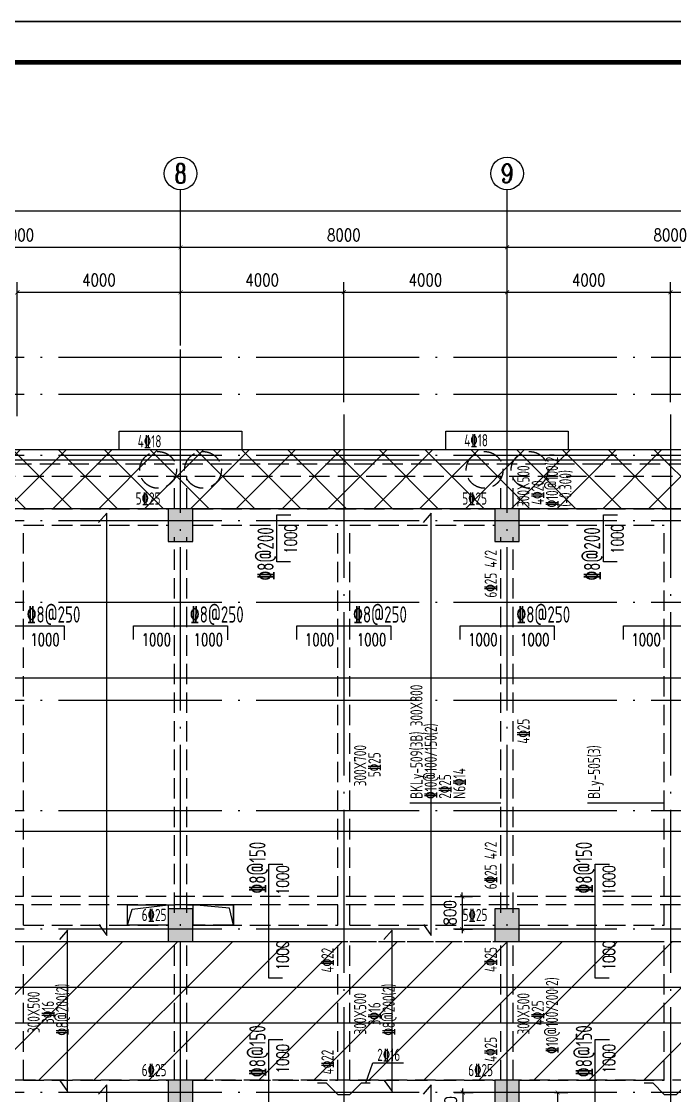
# Model space of a CAD drawing. Header units: millimetres. Extents: x 2998490 to 15040601, y 444546 to 7822218.
# Drawn here: x 14393708 to 14409708, y 7543556 to 7569864 of the extents above; entities that cross this region are included whole.
import ezdxf
from ezdxf.enums import TextEntityAlignment as Align

# ---------------------------------------------------------------- set-up
doc = ezdxf.new("R2010")
doc.units = ezdxf.units.MM
doc.header["$LTSCALE"] = 2000
doc.linetypes.add('DASH', pattern=[0.35, 0.25, -0.1])
doc.linetypes.add('DOTE', pattern=[2.42, 2, -0.2, 0.02, -0.2])
for name, color, linetype in [('3-AXIS', 3, 'Continuous'), ('3-AXIS_TEXT', 7, 'Continuous'), ('3-ban', 84, 'Continuous'), ('3-ban-hatch', 9, 'Continuous'), ('3-ban-rein', 1, 'Continuous'), ('3-ban-TEXT', 7, 'Continuous'), ('3-COLUMN-UP', 2, 'Continuous'), ('3-dcl', 3, 'Continuous'), ('3-dote', 43, 'DOTE'), ('3-HATCH', 8, 'Continuous'), ('3-liang-rein-X', 54, 'Continuous'), ('3-liang-rein-Y', 130, 'Continuous'), ('3-liang-R截面-Y', 70, 'Continuous'), ('3-liang-s-1', 44, 'Continuous'), ('3-liang-xu', 120, 'DASH'), ('3-装饰线脚', 7, 'Continuous'), ('AXIS', 3, 'Continuous'), ('AXIS_TEXT', 7, 'Continuous'), ('图框', 7, 'Continuous')]:
    doc.layers.add(name, color=color, linetype=linetype)
doc.layers.add('3-零部件', color=73, linetype='Continuous', lineweight=5)
doc.styles.add('_TCH_AXIS', font='COMPLEX', dxfattribs={"bigfont": 'GBCBIG'})
doc.styles.add('COMPLEX', font='COMPLEX')
doc.styles.add('DIM_FONT', font='SIMPLEX', dxfattribs={"width": 0.8, "bigfont": 'HZTXT'})
doc.styles.add('TJ1', font='tj-romans1.shx', dxfattribs={"width": 0.8, "bigfont": 'tj-hztxt1.shx'})
doc.styles.add('TSSD_Rein', font='Tssdeng.shx', dxfattribs={"width": 0.7, "bigfont": 'hztxt.shx'})
doc.dimstyles.new('DIMN100', dxfattribs={"dimtxt": 300, "dimasz": 100, "dimexe": 250, "dimexo": 300, "dimgap": 150, "dimtad": 1, "dimdec": 0, "dimzin": 0, "dimdsep": 46, "dimtxsty": 'DIM_FONT', "dimblk": 'ARCHTICK', "dimcen": 0.09, "dimclrt": 7, "dimazin": 2, "dimtfac": 1, "dimtdec": 0, "dimtix": 1, "dimtmove": 2, "dimatfit": 3, "dimldrblk": 'ARCHTICK', "dimfxl": 0, "dimtolj": 1, "dimtzin": 0, "dimarcsym": 0})

# ---------------------------------------------------------------- blocks, each defined once
blk = doc.blocks.new('TJAD_TK_A0')
at = {"layer": '图框'}
for p, q in [((2162, 399.3), (973, 399.3)), ((973, -441.7), (2162, -441.7))]:
    blk.add_line(p, q, dxfattribs=at)
at = {"layer": '图框', "const_width": 1.2}
blk.add_lwpolyline([(2152, -431.7), (2152, 389.3), (998, 389.3), (998, -431.7)], close=True, dxfattribs=at)
blk = doc.blocks.new('_ArchTick')
at = {"color": 0, "linetype": 'ByBlock', "const_width": 0.15}
blk.add_lwpolyline([(-0.5, -0.5), (0.5, 0.5)], dxfattribs=at)
blk = doc.blocks.new('*D133')
at = {"layer": 'AXIS', "color": 0, "lineweight": -2}
for p, q in [((14389606, 7563289), (14389606, 7564582)), ((14397606, 7563289), (14397606, 7564582)), ((14389606, 7564332), (14397606, 7564332))]:
    blk.add_line(p, q, dxfattribs=at)
at = {"layer": 'Defpoints', "color": 0}
for p in [(14397606, 7564332), (14389606, 7562989), (14397606, 7562989)]:
    blk.add_point(p, dxfattribs=at)
at = {"layer": 'AXIS', "color": 0, "lineweight": -2, "xscale": 100, "yscale": 100, "zscale": 100, "rotation": 180}
blk.add_blockref('_ArchTick', (14389606, 7564332), dxfattribs=at)
at = {"layer": 'AXIS', "color": 0, "lineweight": -2, "xscale": 100, "yscale": 100, "zscale": 100}
blk.add_blockref('_ArchTick', (14397606, 7564332), dxfattribs=at)
at = {"layer": 'AXIS', "color": 7, "insert": (14393606, 7564632), "char_height": 300, "attachment_point": 5, "style": 'DIM_FONT'}
blk.add_mtext('\\A1;8000', dxfattribs=at)
blk = doc.blocks.new('*D134')
at = {"layer": 'AXIS', "color": 0, "lineweight": -2}
for p, q in [((14397606, 7563289), (14397606, 7564582)), ((14405606, 7563289), (14405606, 7564582)), ((14397606, 7564332), (14405606, 7564332))]:
    blk.add_line(p, q, dxfattribs=at)
at = {"layer": 'Defpoints', "color": 0}
for p in [(14405606, 7564332), (14397606, 7562989), (14405606, 7562989)]:
    blk.add_point(p, dxfattribs=at)
at = {"layer": 'AXIS', "color": 0, "lineweight": -2, "xscale": 100, "yscale": 100, "zscale": 100, "rotation": 180}
blk.add_blockref('_ArchTick', (14397606, 7564332), dxfattribs=at)
at = {"layer": 'AXIS', "color": 0, "lineweight": -2, "xscale": 100, "yscale": 100, "zscale": 100}
blk.add_blockref('_ArchTick', (14405606, 7564332), dxfattribs=at)
at = {"layer": 'AXIS', "color": 7, "insert": (14401606, 7564632), "char_height": 300, "attachment_point": 5, "style": 'DIM_FONT'}
blk.add_mtext('\\A1;8000', dxfattribs=at)
blk = doc.blocks.new('*D135')
at = {"layer": 'AXIS', "color": 0, "lineweight": -2}
for p, q in [((14405606, 7563289), (14405606, 7564582)), ((14413606, 7563289), (14413606, 7564582)), ((14405606, 7564332), (14413606, 7564332))]:
    blk.add_line(p, q, dxfattribs=at)
at = {"layer": 'Defpoints', "color": 0}
for p in [(14413606, 7564332), (14405606, 7562989), (14413606, 7562989)]:
    blk.add_point(p, dxfattribs=at)
at = {"layer": 'AXIS', "color": 0, "lineweight": -2, "xscale": 100, "yscale": 100, "zscale": 100, "rotation": 180}
blk.add_blockref('_ArchTick', (14405606, 7564332), dxfattribs=at)
at = {"layer": 'AXIS', "color": 0, "lineweight": -2, "xscale": 100, "yscale": 100, "zscale": 100}
blk.add_blockref('_ArchTick', (14413606, 7564332), dxfattribs=at)
at = {"layer": 'AXIS', "color": 7, "insert": (14409606, 7564632), "char_height": 300, "attachment_point": 5, "style": 'DIM_FONT'}
blk.add_mtext('\\A1;8000', dxfattribs=at)
blk = doc.blocks.new('*D141')
at = {"layer": 'AXIS', "color": 0, "lineweight": -2}
for p, q in [((14375606, 7563289), (14375606, 7565472)), ((14451856, 7563289), (14451856, 7565472)), ((14375606, 7565222), (14451856, 7565222))]:
    blk.add_line(p, q, dxfattribs=at)
at = {"layer": 'Defpoints', "color": 0}
for p in [(14451856, 7565222), (14375606, 7562989), (14451856, 7562989)]:
    blk.add_point(p, dxfattribs=at)
at = {"layer": 'AXIS', "color": 0, "lineweight": -2, "xscale": 100, "yscale": 100, "zscale": 100, "rotation": 180}
blk.add_blockref('_ArchTick', (14375606, 7565222), dxfattribs=at)
at = {"layer": 'AXIS', "color": 0, "lineweight": -2, "xscale": 100, "yscale": 100, "zscale": 100}
blk.add_blockref('_ArchTick', (14451856, 7565222), dxfattribs=at)
at = {"layer": 'AXIS', "color": 7, "insert": (14417563, 7565522), "char_height": 300, "attachment_point": 5, "style": 'DIM_FONT'}
blk.add_mtext('\\A1;76250', dxfattribs=at)
blk = doc.blocks.new('_AXISO')
blk.add_circle((0, 0), 0.5)
at = {"layer": '3-AXIS_TEXT', "style": 'COMPLEX', "width": 1.041667}
blk.add_attdef('A', text='', height=0.56, dxfattribs=at).set_placement((-0.25, -0.28), (0.25, -0.28), align=Align.FIT)
blk = doc.blocks.new('*D1301')
at = {"layer": '3-零部件', "color": 0, "lineweight": -2}
for p, q in [((14393606, 7560200), (14393606, 7563481)), ((14397606, 7561930), (14397606, 7563481)), ((14393606, 7563231), (14397606, 7563231))]:
    blk.add_line(p, q, dxfattribs=at)
at = {"layer": 'Defpoints', "color": 0}
for p in [(14397606, 7563231), (14397606, 7561630), (14393606, 7559900)]:
    blk.add_point(p, dxfattribs=at)
at = {"layer": '3-零部件', "color": 0, "lineweight": -2, "xscale": 100, "yscale": 100, "zscale": 100, "rotation": 180}
blk.add_blockref('_ArchTick', (14393606, 7563231), dxfattribs=at)
at = {"layer": '3-零部件', "color": 0, "lineweight": -2, "xscale": 100, "yscale": 100, "zscale": 100}
blk.add_blockref('_ArchTick', (14397606, 7563231), dxfattribs=at)
at = {"layer": '3-零部件', "color": 7, "insert": (14395606, 7563531), "char_height": 300, "attachment_point": 5, "style": 'DIM_FONT'}
blk.add_mtext('\\A1;4000', dxfattribs=at)
blk = doc.blocks.new('*D1302')
at = {"layer": '3-零部件', "color": 0, "lineweight": -2}
for p, q in [((14397606, 7561930), (14397606, 7563481)), ((14401606, 7560537), (14401606, 7563481)), ((14397606, 7563231), (14401606, 7563231))]:
    blk.add_line(p, q, dxfattribs=at)
at = {"layer": 'Defpoints', "color": 0}
for p in [(14401606, 7563231), (14397606, 7561630), (14401606, 7560237)]:
    blk.add_point(p, dxfattribs=at)
at = {"layer": '3-零部件', "color": 0, "lineweight": -2, "xscale": 100, "yscale": 100, "zscale": 100, "rotation": 180}
blk.add_blockref('_ArchTick', (14397606, 7563231), dxfattribs=at)
at = {"layer": '3-零部件', "color": 0, "lineweight": -2, "xscale": 100, "yscale": 100, "zscale": 100}
blk.add_blockref('_ArchTick', (14401606, 7563231), dxfattribs=at)
at = {"layer": '3-零部件', "color": 7, "insert": (14399606, 7563531), "char_height": 300, "attachment_point": 5, "style": 'DIM_FONT'}
blk.add_mtext('\\A1;4000', dxfattribs=at)
blk = doc.blocks.new('*D1303')
at = {"layer": '3-零部件', "color": 0, "lineweight": -2}
for p, q in [((14401606, 7560537), (14401606, 7563481)), ((14405606, 7561030), (14405606, 7563481)), ((14401606, 7563231), (14405606, 7563231))]:
    blk.add_line(p, q, dxfattribs=at)
at = {"layer": 'Defpoints', "color": 0}
for p in [(14405606, 7563231), (14405606, 7560730), (14401606, 7560237)]:
    blk.add_point(p, dxfattribs=at)
at = {"layer": '3-零部件', "color": 0, "lineweight": -2, "xscale": 100, "yscale": 100, "zscale": 100, "rotation": 180}
blk.add_blockref('_ArchTick', (14401606, 7563231), dxfattribs=at)
at = {"layer": '3-零部件', "color": 0, "lineweight": -2, "xscale": 100, "yscale": 100, "zscale": 100}
blk.add_blockref('_ArchTick', (14405606, 7563231), dxfattribs=at)
at = {"layer": '3-零部件', "color": 7, "insert": (14403606, 7563531), "char_height": 300, "attachment_point": 5, "style": 'DIM_FONT'}
blk.add_mtext('\\A1;4000', dxfattribs=at)
blk = doc.blocks.new('*D1304')
at = {"layer": '3-零部件', "color": 0, "lineweight": -2}
for p, q in [((14405606, 7561030), (14405606, 7563481)), ((14409606, 7560537), (14409606, 7563481)), ((14405606, 7563231), (14409606, 7563231))]:
    blk.add_line(p, q, dxfattribs=at)
at = {"layer": 'Defpoints', "color": 0}
for p in [(14409606, 7563231), (14405606, 7560730), (14409606, 7560237)]:
    blk.add_point(p, dxfattribs=at)
at = {"layer": '3-零部件', "color": 0, "lineweight": -2, "xscale": 100, "yscale": 100, "zscale": 100, "rotation": 180}
blk.add_blockref('_ArchTick', (14405606, 7563231), dxfattribs=at)
at = {"layer": '3-零部件', "color": 0, "lineweight": -2, "xscale": 100, "yscale": 100, "zscale": 100}
blk.add_blockref('_ArchTick', (14409606, 7563231), dxfattribs=at)
at = {"layer": '3-零部件', "color": 7, "insert": (14407606, 7563531), "char_height": 300, "attachment_point": 5, "style": 'DIM_FONT'}
blk.add_mtext('\\A1;4000', dxfattribs=at)
blk = doc.blocks.new('*D1305')
at = {"layer": '3-零部件', "color": 0, "lineweight": -2}
for p, q in [((14409606, 7560537), (14409606, 7563481)), ((14413606, 7561030), (14413606, 7563481)), ((14409606, 7563231), (14413606, 7563231))]:
    blk.add_line(p, q, dxfattribs=at)
at = {"layer": 'Defpoints', "color": 0}
for p in [(14413606, 7563231), (14413606, 7560730), (14409606, 7560237)]:
    blk.add_point(p, dxfattribs=at)
at = {"layer": '3-零部件', "color": 0, "lineweight": -2, "xscale": 100, "yscale": 100, "zscale": 100, "rotation": 180}
blk.add_blockref('_ArchTick', (14409606, 7563231), dxfattribs=at)
at = {"layer": '3-零部件', "color": 0, "lineweight": -2, "xscale": 100, "yscale": 100, "zscale": 100}
blk.add_blockref('_ArchTick', (14413606, 7563231), dxfattribs=at)
at = {"layer": '3-零部件', "color": 7, "insert": (14411606, 7563531), "char_height": 300, "attachment_point": 5, "style": 'DIM_FONT'}
blk.add_mtext('\\A1;4000', dxfattribs=at)
blk = doc.blocks.new('*D1757')
at = {"layer": '3-ban', "color": 0, "lineweight": -2}
for p, q in [((14404326, 7548430), (14404758, 7548430)), ((14404508, 7548430), (14404508, 7548530)), ((14404508, 7548430), (14404508, 7547630)), ((14404326, 7547630), (14404758, 7547630)), ((14404508, 7547630), (14404508, 7547530))]:
    blk.add_line(p, q, dxfattribs=at)
at = {"layer": 'Defpoints', "color": 0}
for p in [(14404026, 7548430), (14404026, 7547630), (14404508, 7547630)]:
    blk.add_point(p, dxfattribs=at)
at = {"layer": '3-ban', "color": 0, "lineweight": -2, "xscale": 100, "yscale": 100, "zscale": 100}
for p, rotation in [((14404508, 7548430), 270), ((14404508, 7547630), 90)]:
    blk.add_blockref('_ArchTick', p, dxfattribs=dict(at, rotation=rotation))
at = {"layer": '3-ban', "color": 7, "insert": (14404208, 7548030), "char_height": 300, "attachment_point": 5, "rotation": 90, "style": 'DIM_FONT'}
blk.add_mtext('\\A1;800', dxfattribs=at)
blk = doc.blocks.new('*D1758')
at = {"layer": '3-ban', "color": 0, "lineweight": -2}
for p, q in [((14404312, 7543630), (14404772, 7543630)), ((14404522, 7543630), (14404522, 7543730)), ((14404522, 7543630), (14404522, 7542830)), ((14404312, 7542830), (14404772, 7542830)), ((14404522, 7542830), (14404522, 7542730))]:
    blk.add_line(p, q, dxfattribs=at)
at = {"layer": 'Defpoints', "color": 0}
for p in [(14404012, 7543630), (14404012, 7542830), (14404522, 7542830)]:
    blk.add_point(p, dxfattribs=at)
at = {"layer": '3-ban', "color": 0, "lineweight": -2, "xscale": 100, "yscale": 100, "zscale": 100}
for p, rotation in [((14404522, 7543630), 270), ((14404522, 7542830), 90)]:
    blk.add_blockref('_ArchTick', p, dxfattribs=dict(at, rotation=rotation))
at = {"layer": '3-ban', "color": 7, "insert": (14404222, 7543230), "char_height": 300, "attachment_point": 5, "rotation": 90, "style": 'DIM_FONT'}
blk.add_mtext('\\A1;800', dxfattribs=at)
blk = doc.blocks.new('*D1759')
at = {"layer": '3-ban', "color": 0, "lineweight": -2}
for p, q in [((14406771, 7543630), (14407094, 7543630)), ((14406844, 7543630), (14406844, 7539730)), ((14406771, 7539730), (14407094, 7539730))]:
    blk.add_line(p, q, dxfattribs=at)
at = {"layer": 'Defpoints', "color": 0}
for p in [(14406471, 7543630), (14406471, 7539730), (14406844, 7539730)]:
    blk.add_point(p, dxfattribs=at)
at = {"layer": '3-ban', "color": 0, "lineweight": -2, "xscale": 100, "yscale": 100, "zscale": 100}
for p, rotation in [((14406844, 7543630), 90), ((14406844, 7539730), 270)]:
    blk.add_blockref('_ArchTick', p, dxfattribs=dict(at, rotation=rotation))
at = {"layer": '3-ban', "color": 7, "insert": (14406544, 7541680), "char_height": 300, "attachment_point": 5, "rotation": 90, "style": 'DIM_FONT'}
blk.add_mtext('\\A1;3900', dxfattribs=at)

msp = doc.modelspace()

# ---------------------------------------------------------------- hatches: boundary and pattern name
at = {"layer": '3-ban-hatch'}
h = msp.add_hatch(dxfattribs=at)
h.set_pattern_fill('ANSI31', color=8, scale=300, style=0)
h.set_pattern_definition([(45, (-3453.4, -127896.5), (-673.51921, 673.51921), [])])
h.paths.add_polyline_path([(14379305.5, 7543929.6), (14379305.5, 7550329.6), (14378716.6, 7550329.6), (14378211.8, 7550634.1), (14375608.4, 7553236.9), (14375379.3, 7553791), (14375379.3, 7557469.8), (14375609.6, 7558023.4), (14378211.6, 7560625.5), (14378765.7, 7560854.5), (14382445.1, 7560854.5), (14382999.1, 7560625.3), (14385600.8, 7558023.7), (14385830.5, 7557469.8), (14385830.5, 7555929.6), (14389305.5, 7555929.6), (14389305.5, 7550329.6), (14387305.5, 7550329.6), (14387305.5, 7547631.6), (14389305.5, 7547629.6), (14389305.5, 7547329.6), (14452155.5, 7547329.6), (14452155.5, 7543929.6)])
h = msp.add_hatch(dxfattribs=at)
h.set_pattern_fill('ANSI37', color=8, scale=250, style=0)
h.set_pattern_definition([(315, (237335.25, 15094838.24), (-561.266008, -561.266008), []), (225, (237335.25, 15094838.24), (-561.266008, 561.266008), [])])
h.paths.add_polyline_path([(14452155.6, 7557929.5), (14452155.6, 7556629.5), (14454955.6, 7556629.5), (14454955.6, 7559379.7), (14387505.6, 7559379.7), (14387505.6, 7555929.5), (14389305.6, 7555929.6), (14389305.6, 7557929.5)])
at = {"layer": '3-HATCH'}
for points in [[(14397305.5, 7557129.6), (14397905.5, 7557129.6), (14397905.5, 7557929.6), (14397305.5, 7557929.6)], [(14405305.5, 7557129.6), (14405905.5, 7557129.6), (14405905.5, 7557929.6), (14405305.5, 7557929.6)], [(14397305.5, 7547329.6), (14397905.5, 7547329.6), (14397905.5, 7548129.6), (14397305.5, 7548129.6)], [(14405305.5, 7547329.6), (14405905.5, 7547329.6), (14405905.5, 7548129.6), (14405305.5, 7548129.6)], [(14397305.5, 7543129.6), (14397905.5, 7543129.6), (14397905.5, 7543929.6), (14397305.5, 7543929.6)], [(14405305.5, 7543129.6), (14405905.5, 7543129.6), (14405905.5, 7543929.6), (14405305.5, 7543929.6)]]:
    msp.add_hatch(color=256, dxfattribs=at).paths.add_polyline_path(points)

# ---------------------------------------------------------------- linework, layer by layer
at = {"layer": '3-AXIS', "color": 15, "linetype": 'DOTE'}
for p, q in [((14397605.6, 7533629.5), (14397605.6, 7562909.7)), ((14405605.6, 7533629.5), (14405605.6, 7562909.7)), ((14451855.6, 7561629.5), (14370566.4, 7561629.5)), ((14451855.6, 7560729.5), (14370566.4, 7560729.5)), ((14451855.6, 7559229.5), (14370566.4, 7559229.5)), ((14451855.6, 7557629.5), (14370566.4, 7557629.5)), ((14451855.6, 7555629.5), (14370566.4, 7555629.5)), ((14451855.6, 7553229.5), (14370566.4, 7553229.5)), ((14451855.6, 7550529.5), (14370566.4, 7550529.5)), ((14451855.6, 7547629.5), (14370566.4, 7547629.5)), ((14451855.6, 7543629.5), (14370566.4, 7543629.5))]:
    msp.add_line(p, q, dxfattribs=at)
at = {"layer": '3-ban-rein'}
for points in [[(14395606.4, 7547745.7), (14395799.8, 7547472), (14395799.8, 7557819.8), (14395596.7, 7557590.5)], [(14400302.9, 7556629.6), (14399965, 7556629.6), (14399965, 7557779.6), (14400311, 7557779.6)], [(14403556.4, 7547745.7), (14403749.8, 7547472), (14403749.8, 7557819.8), (14403546.7, 7557590.5)], [(14408302.9, 7556629.6), (14407965, 7556629.6), (14407965, 7557779.6), (14408311, 7557779.6)], [(14392455.5, 7554723.8), (14392455.5, 7555061.8), (14394755.5, 7555061.8), (14394755.5, 7554715.8)], [(14396455.5, 7554723.8), (14396455.5, 7555061.8), (14398755.5, 7555061.8), (14398755.5, 7554715.8)], [(14400455.5, 7554723.8), (14400455.5, 7555061.8), (14402755.5, 7555061.8), (14402755.5, 7554715.8)], [(14404455.5, 7554723.8), (14404455.5, 7555061.8), (14406755.5, 7555061.8), (14406755.5, 7554715.8)], [(14408455.5, 7554723.8), (14408455.5, 7555061.8), (14410755.5, 7555061.8), (14410755.5, 7554715.8)], [(14389461.7, 7553448.4), (14389461.7, 7553786.3), (14452052.8, 7553786.3), (14452052.8, 7553440.3)], [(14389667.5, 7550221.4), (14389393.8, 7550027.9), (14452054.9, 7550027.9), (14451825.6, 7550231)], [(14400103, 7546429.6), (14399765.1, 7546429.6), (14399765.1, 7549227.1), (14400111.1, 7549227.1)], [(14408103, 7546429.6), (14407765.1, 7546429.6), (14407765.1, 7549227.1), (14408111.1, 7549227.1)], [(14394645.8, 7543925.3), (14394839.3, 7543651.7), (14394839.3, 7547609), (14394636.2, 7547379.6)], [(14402595.8, 7543925.3), (14402789.3, 7543651.7), (14402789.3, 7547609), (14402586.2, 7547379.6)], [(14379461.7, 7545868.8), (14379461.7, 7546206.8), (14452038.7, 7546206.8), (14452038.7, 7545860.7)], [(14379667.5, 7545527.1), (14379393.8, 7545333.6), (14452054.9, 7545333.6), (14451825.6, 7545536.7)], [(14400103, 7541929.6), (14399765.1, 7541929.6), (14399765.1, 7544929.6), (14400111.1, 7544929.6)], [(14408103, 7541929.6), (14407765.1, 7541929.6), (14407765.1, 7544929.6), (14408111.1, 7544929.6)], [(14395606.4, 7533745.7), (14395799.8, 7533472), (14395799.8, 7543819.8), (14395596.7, 7543590.5)], [(14403556.4, 7533745.7), (14403749.8, 7533472), (14403749.8, 7543819.8), (14403546.7, 7543590.5)]]:
    msp.add_lwpolyline(points, dxfattribs=at)
at = {"layer": '3-COLUMN-UP'}
for points in [[(14397305.5, 7557129.6), (14397905.5, 7557129.6), (14397905.5, 7557929.6), (14397305.5, 7557929.6)], [(14405305.5, 7557129.6), (14405905.5, 7557129.6), (14405905.5, 7557929.6), (14405305.5, 7557929.6)], [(14397305.5, 7547329.6), (14397905.5, 7547329.6), (14397905.5, 7548129.6), (14397305.5, 7548129.6)], [(14405305.5, 7547329.6), (14405905.5, 7547329.6), (14405905.5, 7548129.6), (14405305.5, 7548129.6)], [(14397305.5, 7543129.6), (14397905.5, 7543129.6), (14397905.5, 7543929.6), (14397305.5, 7543929.6)], [(14405305.5, 7543129.6), (14405905.5, 7543129.6), (14405905.5, 7543929.6), (14405305.5, 7543929.6)]]:
    msp.add_lwpolyline(points, close=True, dxfattribs=at)
at = {"layer": '3-dcl', "linetype": 'DASH'}
msp.add_lwpolyline([(14379305.5, 7543929.6), (14379305.5, 7550329.6), (14378716.6, 7550329.6), (14378211.8, 7550634.1), (14375608.4, 7553236.9), (14375379.3, 7553791), (14375379.3, 7557469.8), (14375609.6, 7558023.4), (14378211.6, 7560625.5), (14378765.7, 7560854.5), (14382445.1, 7560854.5), (14382999.1, 7560625.3), (14385600.8, 7558023.7), (14385830.5, 7557469.8), (14385830.5, 7555929.6), (14389305.5, 7555929.6), (14389305.5, 7550329.6), (14387305.5, 7550329.6), (14387305.5, 7547631.6), (14389305.5, 7547629.6), (14389305.5, 7547329.6), (14452155.5, 7547329.6), (14452155.5, 7543929.6), (14379305.5, 7543929.6)], dxfattribs=at)
at = {"layer": '3-dote'}
for p, q in [((14401605.6, 7560237.5), (14401605.6, 7532055.9)), ((14409605.6, 7560237.5), (14409605.6, 7532055.9))]:
    msp.add_line(p, q, dxfattribs=at)
at = {"layer": '3-liang-rein-X'}
for p, q in [((14402143.2, 7543865.4), (14402320.5, 7544357.3)), ((14402320.5, 7544357.3), (14403065.6, 7544357.3))]:
    msp.add_line(p, q, dxfattribs=at)
at = {"layer": '3-liang-rein-X', "color": 1}
for points in [[(14400963.5, 7543866.3), (14401173.4, 7543866.3), (14401456.2, 7543583.4), (14401756.2, 7543583.4), (14402038.2, 7543865.4), (14402248.1, 7543865.4)], [(14408963.5, 7543866.3), (14409173.4, 7543866.3), (14409456.2, 7543583.4), (14409756.2, 7543583.4), (14410038.2, 7543865.4), (14410248.1, 7543865.4)]]:
    msp.add_lwpolyline(points, dxfattribs=at)
at = {"layer": '3-liang-R截面-Y'}
for p, q in [((14403225.6, 7550721.7), (14405455.6, 7550721.7)), ((14407575.6, 7550721.7), (14409455.6, 7550721.7))]:
    msp.add_line(p, q, dxfattribs=at)
at = {"layer": '3-liang-s-1'}
for points in [[(14396105.2, 7559379.7), (14396105.2, 7559829.9), (14399105.9, 7559829.9), (14399105.9, 7559379.7)], [(14404105.2, 7559379.7), (14404105.2, 7559829.9), (14407105.9, 7559829.9), (14407105.9, 7559379.7)], [(14386306.8, 7556479.5), (14387505.6, 7556479.5), (14387505.6, 7559379.7), (14454955.6, 7559379.7), (14454955.6, 7556629.5), (14452155.6, 7556629.5)], [(14387755.6, 7555929.6), (14387755.6, 7555929.6), (14387755.6, 7559129.7), (14454705.6, 7559129.7), (14454705.6, 7556879.5), (14452155.6, 7556879.5)], [(14387755.6, 7535529.5), (14389305.5, 7535529.5), (14389305.5, 7533329.6), (14452155.5, 7533329.6), (14452155.5, 7557929.6), (14389305.5, 7557929.6), (14389305.5, 7555929.6), (14387755.6, 7555929.6)], [(14396305.5, 7547729.6), (14396418.2, 7548124.3), (14397305.5, 7548229.6)], [(14398905.5, 7547729.6), (14398808.7, 7548146.6), (14397905.6, 7548229.6)]]:
    msp.add_lwpolyline(points, dxfattribs=at)
for points in [[(14396305.6, 7548229.6), (14397305.5, 7548229.6), (14397305.5, 7547729.6), (14396305.6, 7547729.6)], [(14398905.6, 7548229.6), (14397905.6, 7548229.6), (14397905.6, 7547729.6), (14398905.6, 7547729.6)]]:
    msp.add_lwpolyline(points, close=True, dxfattribs=at)
at = {"layer": '3-liang-xu'}
for p, q in [((14387855.5, 7559029.7), (14454605.6, 7559029.7)), ((14388155.5, 7558729.7), (14454305.6, 7558729.7)), ((14397455.5, 7557929.6), (14397455.5, 7558729.7)), ((14397755.5, 7557929.6), (14397755.5, 7558729.7)), ((14405455.5, 7557929.6), (14405455.5, 7558729.7)), ((14405755.5, 7557929.6), (14405755.5, 7558729.7)), ((14388155.5, 7557929.6), (14397305.5, 7557929.6)), ((14397905.5, 7557929.6), (14405305.5, 7557929.6)), ((14405905.5, 7557929.6), (14413305.5, 7557929.6)), ((14393755.5, 7547729.6), (14393755.5, 7557529.6)), ((14393755.5, 7557529.6), (14397305.5, 7557529.6)), ((14397905.5, 7557529.6), (14401455.5, 7557529.6)), ((14401455.5, 7547729.6), (14401455.5, 7557529.6)), ((14401755.5, 7547729.6), (14401755.5, 7557529.6)), ((14401755.5, 7557529.6), (14405305.5, 7557529.6)), ((14405905.5, 7557529.6), (14409455.5, 7557529.6)), ((14409455.5, 7547729.6), (14409455.5, 7557529.6)), ((14397455.5, 7548029.6), (14397455.5, 7557229.6)), ((14397755.5, 7548029.6), (14397755.5, 7557229.6)), ((14405455.5, 7548029.6), (14405455.5, 7557229.6)), ((14405755.5, 7548029.6), (14405755.5, 7557229.6)), ((14451855.6, 7548429.6), (14389705.6, 7548429.6)), ((14451855.6, 7548229.6), (14389705.6, 7548229.6)), ((14396305.5, 7548229.6), (14397455.5, 7548229.6)), ((14396305.6, 7548229.6), (14397455.6, 7548229.6)), ((14398905.5, 7548229.6), (14397755.5, 7548229.6)), ((14397755.6, 7548229.6), (14398905.6, 7548229.6)), ((14398905.5, 7547729.6), (14398905.5, 7548229.6)), ((14398905.6, 7548229.6), (14398905.6, 7547729.6)), ((14393755.5, 7547729.6), (14397305.5, 7547729.6)), ((14398905.5, 7547729.6), (14397905.5, 7547729.6)), ((14397905.6, 7547729.6), (14401455.5, 7547729.6)), ((14398905.6, 7547729.6), (14397905.6, 7547729.6)), ((14401755.5, 7547729.6), (14405305.5, 7547729.6)), ((14405905.5, 7547729.6), (14409455.5, 7547729.6)), ((14393755.5, 7543929.6), (14393755.5, 7547329.6)), ((14393755.5, 7547329.6), (14397305.5, 7547329.6)), ((14397455.5, 7543929.6), (14397455.5, 7547329.6)), ((14397755.5, 7543929.6), (14397755.5, 7547329.6)), ((14397903.6, 7547329.6), (14401455.5, 7547329.6)), ((14401455.5, 7543929.6), (14401455.5, 7547329.6)), ((14401755.5, 7543929.6), (14401755.5, 7547329.6)), ((14401755.5, 7547329.6), (14405305.5, 7547329.6)), ((14405455.5, 7543929.6), (14405455.5, 7547329.6)), ((14405755.5, 7543929.6), (14405755.5, 7547329.6)), ((14405905.5, 7547329.6), (14409455.5, 7547329.6)), ((14409455.5, 7543929.6), (14409455.5, 7547329.6)), ((14393755.5, 7543929.6), (14397305.5, 7543929.6)), ((14397905.5, 7543929.6), (14401455.5, 7543929.6)), ((14401755.5, 7543929.6), (14405305.5, 7543929.6)), ((14405905.5, 7543929.6), (14409455.5, 7543929.6))]:
    msp.add_line(p, q, dxfattribs=at)
at = {"layer": '3-装饰线脚', "linetype": 'DASH'}
for centre in [(14397055.6, 7558879.6), (14398155.6, 7558879.6), (14405055.6, 7558879.6), (14406155.6, 7558879.6)]:
    msp.add_circle(centre, 450, dxfattribs=at)
at = {"layer": 'AXIS'}
for p, q in [((14397605.6, 7562989), (14397605.6, 7565741.1)), ((14405605.6, 7562989), (14405605.6, 7565741.1))]:
    msp.add_line(p, q, dxfattribs=at)

# ---------------------------------------------------------------- block references
ref = msp.add_blockref('_AXISO', (14397605.6, 7566141.1), dxfattribs=dict(at, xscale=800, yscale=800, zscale=800))
ref.add_attrib('A', '8', dxfattribs={"layer": 'AXIS_TEXT', "height": 465.9, "style": '_TCH_AXIS'}).set_placement((14397450.2, 7565908.1), (14397760.9, 7565908.1), align=Align.FIT)
ref = msp.add_blockref('_AXISO', (14405605.6, 7566141.1), dxfattribs=dict(at, xscale=800, yscale=800, zscale=800))
ref.add_attrib('A', '9', dxfattribs={"layer": 'AXIS_TEXT', "height": 465.9, "style": '_TCH_AXIS'}).set_placement((14405450.2, 7565908.1), (14405760.9, 7565908.1), align=Align.FIT)
at = {"layer": '图框', "xscale": 100, "yscale": 100, "zscale": 100}
for p in [(14264228.6, 7614033.9), (14264228.6, 7529933.9)]:
    msp.add_blockref('TJAD_TK_A0', p, dxfattribs=at)

# ---------------------------------------------------------------- texts
at = {"layer": '3-ban', "style": 'TSSD_Rein', "width": 0.7}
for s, rotation, p in [('%%1328@200', 89.99419, (14399887.9, 7556168.4, -5065)), ('%%1328@200', 89.99419, (14407887.9, 7556168.4, -5065)), ('%%1328@250', 359.99419, (14393834.1, 7555138.9, -5065)), ('%%1328@250', 359.99419, (14397834.1, 7555138.9, -5065)), ('%%1328@250', 359.99419, (14401834.1, 7555138.9, -5065)), ('%%1328@250', 359.99419, (14405834.1, 7555138.9, -5065)), ('%%1328@150', 89.99419, (14399688, 7548503.1, -5065)), ('%%1328@150', 89.99419, (14407688, 7548503.1, -5065)), ('%%1328@150', 89.99419, (14399688, 7544008.2, -5065)), ('%%1328@150', 89.99419, (14407688, 7544008.2, -5065))]:
    msp.add_text(s, height=400, rotation=rotation, dxfattribs=at).set_placement(p)
at = {"layer": '3-ban-TEXT', "style": 'TJ1', "width": 0.7}
for p in [(14400454.9, 7556826.5), (14408454.9, 7556826.5), (14400254.9, 7548472.2), (14408254.9, 7548472.2), (14400254.9, 7546626.5), (14408254.9, 7546626.5), (14400254.9, 7544099.4), (14408254.9, 7544099.4)]:
    msp.add_text('1000', height=300, rotation=90, dxfattribs=at).set_placement(p)
for p in [(14393925.4, 7554571.9), (14396652.4, 7554571.9), (14397925.4, 7554571.9), (14400652.4, 7554571.9), (14401925.4, 7554571.9), (14404652.4, 7554571.9), (14405925.4, 7554571.9), (14408652.4, 7554571.9)]:
    msp.add_text('1000', height=300, dxfattribs=at).set_placement(p)
at = {"layer": '3-liang-rein-X', "style": 'TSSD_Rein', "width": 0.7}
for s, p in [('4%%13218', (14396555.5, 7559431.8)), ('4%%13218', (14404555.5, 7559455.6)), ('5%%13225', (14396505.6, 7558029.6)), ('5%%13225', (14404505.6, 7558029.6)), ('6%%13225', (14396653.5, 7547829.6)), ('5%%13225', (14404515.9, 7547829.6)), ('2%%13216', (14402424.7, 7544402.9)), ('6%%13225', (14396653.5, 7544029.6)), ('6%%13225', (14404653.5, 7544029.6))]:
    msp.add_text(s, height=300, dxfattribs=at).set_placement(p)
at = {"layer": '3-liang-rein-Y', "style": 'TSSD_Rein', "width": 0.7}
for s, p in [('%%13210@100(2)', (14406855.5, 7557962.2)), ('(-0.300)', (14407184.6, 7557979.2)), ('4%%13220', (14406505.5, 7558021.9)), ('6%%13225 4/2', (14405354.4, 7555752.3)), ('4%%13225', (14406155.6, 7552174.1)), ('%%13210@100/150(2)', (14403885.2, 7550825.9)), ('5%%13225', (14402505.6, 7551354.5)), ('N6%%13214', (14404585.2, 7550825.9)), ('2%%13225', (14404235.2, 7550825.9)), ('6%%13225 4/2', (14405354.4, 7548607.9)), ('4%%13222', (14401355.6, 7546569.7)), ('4%%13225', (14405356, 7546580.1)), ('%%1328@200(2)', (14394855.5, 7545027.7)), ('%%1328@200(2)', (14402854.6, 7545027.7)), ('%%13210@100/200(2)', (14406855.5, 7544580.1)), ('3%%13216', (14394505.6, 7545308.2)), ('3%%13216', (14402505.6, 7545273.4)), ('4%%13225', (14406505.6, 7545273.4)), ('4%%13225', (14405355.5, 7544378.5)), ('4%%13222', (14401355.6, 7544074))]:
    msp.add_text(s, height=300, rotation=90, dxfattribs=at).set_placement(p)
at = {"layer": '3-liang-R截面-Y', "style": 'TSSD_Rein', "width": 0.7}
for s, p in [('300X500', (14406155.5, 7557974)), ('BKLy-509(3B) 300X800', (14403535.3, 7550825.9)), ('300X700', (14402155.6, 7551131.8)), ('BLy-505(3)', (14407885.3, 7550825.9)), ('300X500', (14394155.6, 7545085.5)), ('300X500', (14402155.6, 7545050.7)), ('300X500', (14406155.6, 7545050.7))]:
    msp.add_text(s, height=300, rotation=90, dxfattribs=at).set_placement(p)

# ---------------------------------------------------------------- dimensions: what is measured, and where the dimension line sits
at = {"layer": '3-ban'}
for base, p1, p2, picture, middle in [((14404507.7, 7547629.5), (14404026.4, 7548429.6), (14404026.4, 7547629.5), '*D1757', (14404207.7, 7548029.6)), ((14404521.8, 7542829.6), (14404012.2, 7543629.5), (14404012.2, 7542829.6), '*D1758', (14404221.8, 7543229.6)), ((14406844.2, 7539729.6), (14406471, 7543629.5), (14406471, 7539729.6), '*D1759', (14406544.2, 7541679.6))]:
    dim = msp.add_linear_dim(base=base, p1=p1, p2=p2, angle=90, dimstyle='DIMN100', dxfattribs=at)
    dim.commit()
    dim.dimension.update_dxf_attribs({"geometry": picture, "text_midpoint": middle})
at = {"layer": '3-零部件'}
for base, p1, p2, picture, middle in [((14397605.6, 7563231.3), (14393605.6, 7559899.6), (14397605.6, 7561629.5), '*D1301', (14395605.6, 7563531.3)), ((14401605.6, 7563231.3), (14397605.6, 7561629.5), (14401605.6, 7560237.5), '*D1302', (14399605.6, 7563531.3)), ((14405605.6, 7563231.3), (14401605.6, 7560237.5), (14405605.6, 7560729.5), '*D1303', (14403605.6, 7563531.3)), ((14409605.6, 7563231.3), (14405605.6, 7560729.5), (14409605.6, 7560237.5), '*D1304', (14407605.6, 7563531.3)), ((14413605.6, 7563231.3), (14409605.6, 7560237.5), (14413605.6, 7560729.5), '*D1305', (14411605.6, 7563531.3))]:
    dim = msp.add_linear_dim(base=base, p1=p1, p2=p2, dimstyle='DIMN100', dxfattribs=at)
    dim.commit()
    dim.dimension.update_dxf_attribs({"geometry": picture, "text_midpoint": middle})
at = {"layer": 'AXIS'}
dim = msp.add_linear_dim(base=(14451855.6, 7565221.5), p1=(14375605.6, 7562989), p2=(14451855.6, 7562989), angle=360, dimstyle='DIMN100', dxfattribs=at)
dim.commit()
dim.dimension.update_dxf_attribs({"geometry": '*D141', "text_midpoint": (14417562.7, 7565521.5), "dimtype": 161})
for p1, p2, picture, middle in [((14389605.6, 7562989), (14397605.6, 7562989), '*D133', (14393605.6, 7564632)), ((14397605.6, 7562989), (14405605.6, 7562989), '*D134', (14401605.6, 7564632)), ((14405605.6, 7562989), (14413605.6, 7562989), '*D135', (14409605.6, 7564632))]:
    dim = msp.add_aligned_dim(p1=p1, p2=p2, distance=1343, dimstyle='DIMN100', dxfattribs=at)
    dim.commit()
    dim.dimension.update_dxf_attribs({"geometry": picture, "text_midpoint": middle})

doc.saveas('drawing.dxf')
